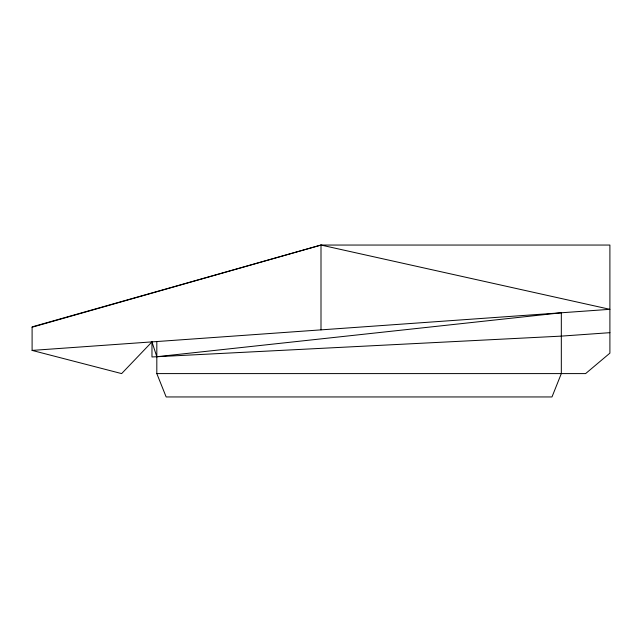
<?xml version="1.0" encoding="UTF-8"?>
<svg xmlns="http://www.w3.org/2000/svg" width="642" height="642" viewBox="0 0 642 642"><rect width="100%" height="100%" fill="white"/><g stroke="black" fill="none" stroke-linecap="round" stroke-linejoin="round"><path stroke-width="0.96" d="M156.817 373.596L166.158 396.949L551.984 396.949L561.325 373.596L561.325 312.774L156.817 356.719L151.969 341.889L121.635 373.596L32.1 350.412L32.1 326.882L321 245.051L609.9 245.051L609.9 353.14L585.608 373.596L156.817 373.596L156.817 341.544M32.1 327.227L321 245.051L609.9 309.324L32.1 350.412M609.9 332.676L561.325 336.119L151.969 356.968L151.969 341.889M321 245.051L321 329.868"/></g></svg>
